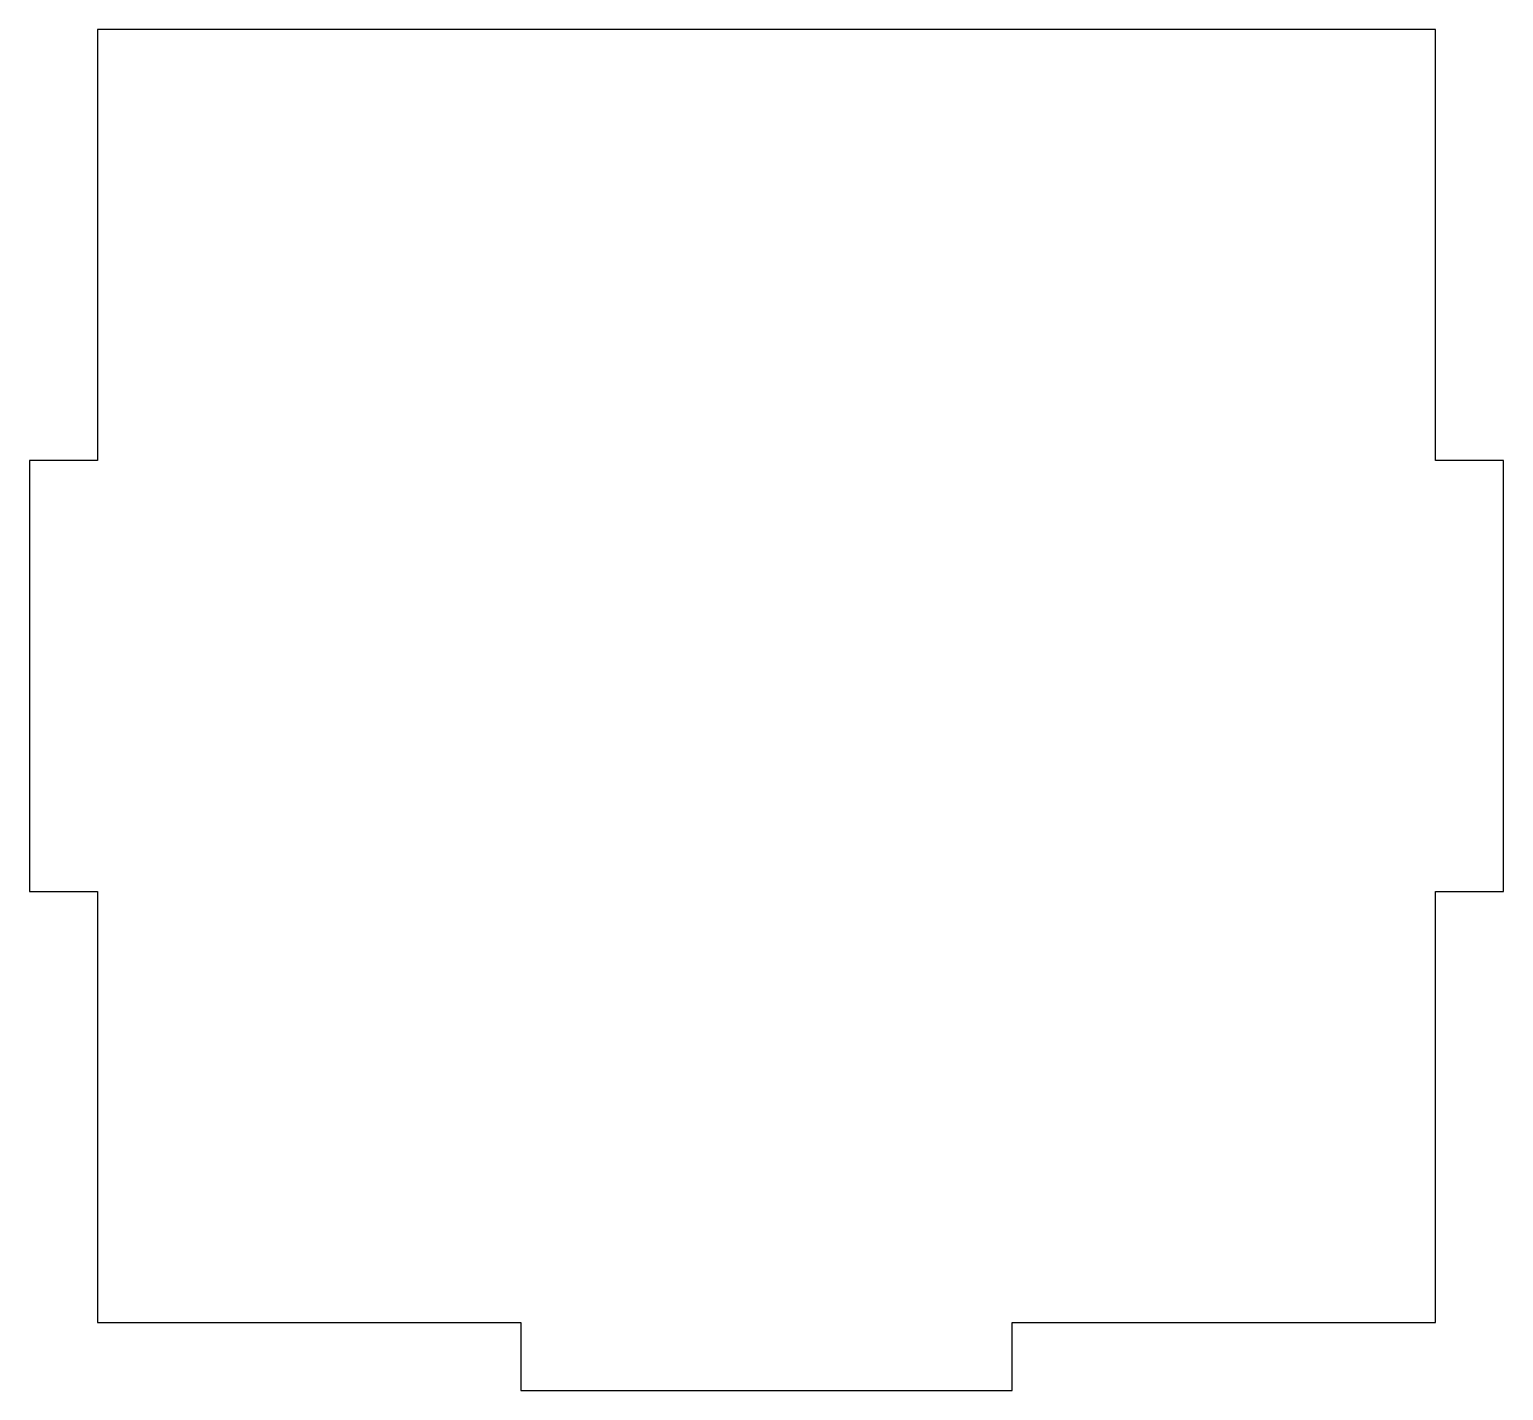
# Model space of a CAD drawing. Header units: millimetres. Extents: x 0 to 65, y 0 to 60.
import ezdxf

# ---------------------------------------------------------------- set-up
doc = ezdxf.new("R2010")
doc.units = ezdxf.units.MM
doc.layers.get('0').update_dxf_attribs({"linetype": 'CONTINUOUS'})

msp = doc.modelspace()

# ---------------------------------------------------------------- linework, layer by layer
msp.add_lwpolyline([(3, 22), (3, 3), (21.667, 3), (21.667, 0), (43.333, 0), (43.333, 3), (62, 3), (62, 22), (65, 22), (65, 41), (62, 41), (62, 60), (3, 60), (3, 41), (0, 41), (0, 22)], close=True)

doc.saveas('drawing.dxf')
